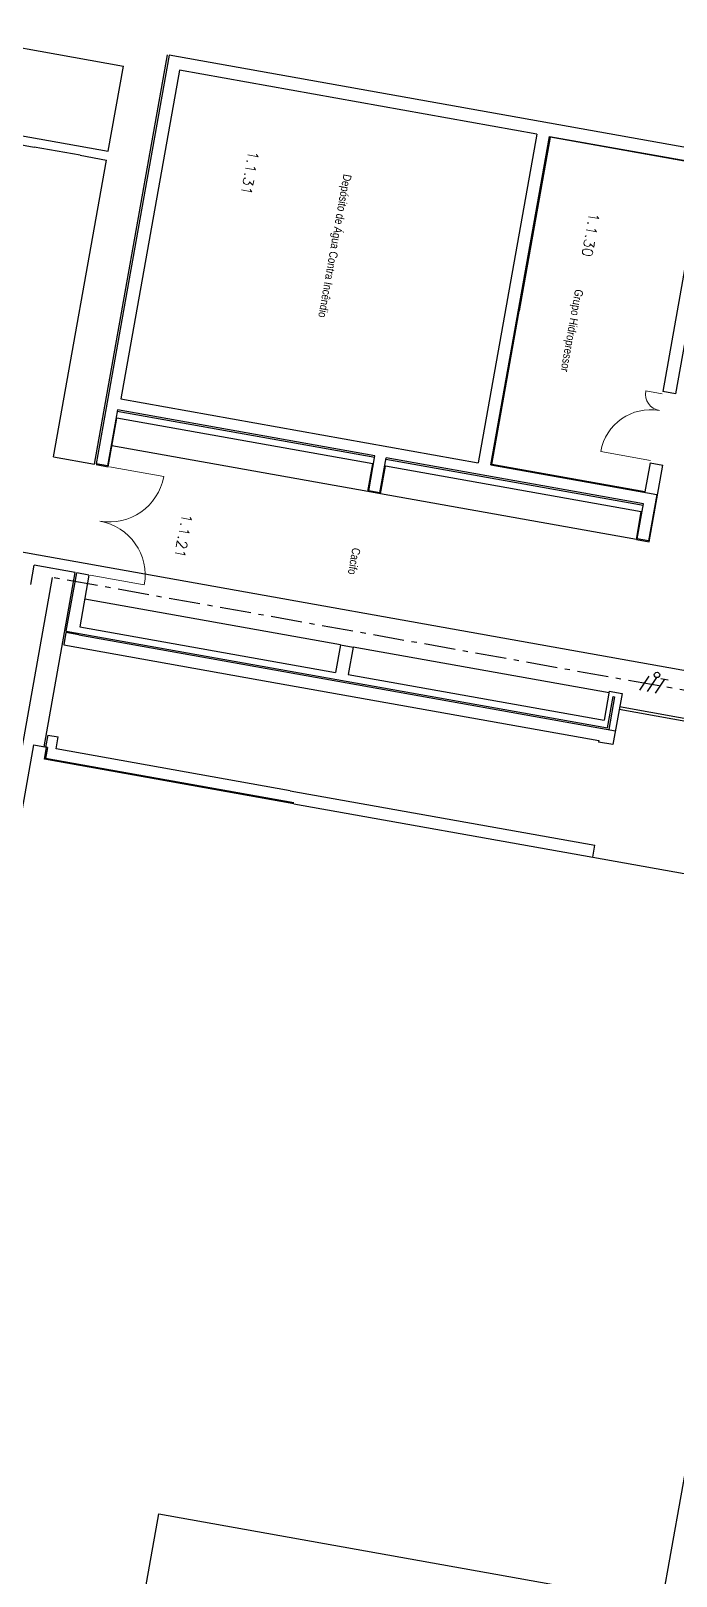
# Model space of a CAD drawing. Header units: millimetres. Extents: x -91023 to -90865, y -106382 to -106247.
# Drawn here: x -90899.31 to -90886.87, y -106311.74 to -106281.95 of the extents above; entities that cross this region are included whole.
import ezdxf

# ---------------------------------------------------------------- set-up
doc = ezdxf.new("R2010")
doc.units = ezdxf.units.MM
doc.header["$MEASUREMENT"] = 0
doc.linetypes.add('ACAD_ISO10W100', pattern=[18, 12, -3, 0, -3])
doc.layers.add('0-CIVIL', color=8, linetype='Continuous', lineweight=0)
doc.layers.add('LEGENDA', color=7, linetype='Continuous', lineweight=0)
for name, color, linetype in [('Desenho base', 7, 'Continuous'), ('Quadros', 90, 'Continuous'), ('Tomadas', 1, 'Continuous')]:
    doc.layers.add(name, color=color, linetype=linetype)
doc.styles.add('Legenda cotas', font='ARIALN.TTF', dxfattribs={"height": 0.16})
doc.styles.get("Standard").update_dxf_attribs({"font": 'simplex.shx'})

# ---------------------------------------------------------------- blocks, each defined once
blk = doc.blocks.new('P90')
at = {"layer": '0-CIVIL'}
blk.add_line((0, 0), (0, 0.9), dxfattribs=at)
blk.add_arc((0, 0), 0.9, 0.0201, 89.9983, dxfattribs=at)
blk = doc.blocks.new('Bloco Porta')
at = {"layer": '0-CIVIL'}
blk.add_lwpolyline([(0, 0), (1, 0)], dxfattribs=at)
blk.add_arc((0, 0), 1, 0, 90, dxfattribs=at)

msp = doc.modelspace()

# ---------------------------------------------------------------- linework, layer by layer
at = {"layer": 'Desenho base'}
for p, q in [((-90898.088, -106290.308), (-90896.678, -106282.418)), ((-90896.649, -106282.423), (-90897.528, -106287.345)), ((-90873.559, -106286.547), (-90896.649, -106282.423)), ((-90897.823, -106284.275), (-90897.529, -106282.631)), ((-90889.561, -106283.943), (-90896.447, -106282.713)), ((-90889.561, -106283.943), (-90890.692, -106290.277)), ((-90890.446, -106290.321), (-90889.315, -106283.987)), ((-90889.302, -106284.004), (-90889.9, -106287.351)), ((-90889.315, -106283.987), (-90873.849, -106286.749)), ((-90886.349, -106284.532), (-90889.302, -106284.004)), ((-90898.875, -106290.167), (-90897.853, -106284.443)), ((-90886.349, -106284.532), (-90887.13, -106288.903)), ((-90886.103, -106284.576), (-90886.884, -106288.947)), ((-90886.884, -106288.947), (-90887.13, -106288.903)), ((-90892.685, -106290.175), (-90897.652, -106289.288)), ((-90892.68, -106290.146), (-90897.646, -106289.259)), ((-90892.818, -106290.833), (-90897.75, -106289.952)), ((-90887.507, -106291.1), (-90892.469, -106290.214)), ((-90887.376, -106290.281), (-90887.13, -106290.325)), ((-90887.394, -106291.802), (-90887.13, -106290.325)), ((-90887.64, -106291.758), (-90892.572, -106290.877)), ((-90887.64, -106291.758), (-90887.394, -106291.802)), ((-90899.314, -106292.623), (-90899.248, -106292.254)), ((-90899.06, -106295.753), (-90898.46, -106292.394)), ((-90898.194, -106292.442), (-90898.431, -106292.399)), ((-90893.345, -106293.786), (-90898.277, -106292.905)), ((-90898.637, -106293.553), (-90898.679, -106293.789)), ((-90898.638, -106293.558), (-90898.676, -106293.775)), ((-90893.345, -106293.786), (-90893.44, -106294.319)), ((-90893.099, -106293.83), (-90893.194, -106294.363)), ((-90888.167, -106294.711), (-90893.099, -106293.83)), ((-90888.162, -106294.682), (-90888.262, -106295.243)), ((-90888.162, -106294.682), (-90887.916, -106294.725)), ((-90887.916, -106294.725), (-90888.092, -106295.711)), ((-90888.06, -106294.791), (-90888.172, -106295.422)), ((-90888.089, -106294.786), (-90888.06, -106294.791)), ((-90884.909, -106295.583), (-90887.971, -106295.036)), ((-90884.9, -106295.533), (-90887.963, -106294.986)), ((-90898.989, -106295.527), (-90899.031, -106295.758)), ((-90898.989, -106295.527), (-90898.788, -106295.563)), ((-90898.829, -106295.794), (-90898.788, -106295.563)), ((-90888.362, -106295.632), (-90888.368, -106295.661)), ((-90898.996, -106295.764), (-90899.035, -106295.981)), ((-90898.996, -106295.764), (-90899.035, -106295.981)), ((-90894.314, -106296.601), (-90898.829, -106295.794)), ((-90894.247, -106296.836), (-90899.035, -106295.981)), ((-90894.314, -106296.601), (-90888.438, -106297.65)), ((-90894.242, -106296.852), (-90888.48, -106297.881)), ((-90888.48, -106297.881), (-90888.438, -106297.65)), ((-90884.706, -106298.555), (-90887.155, -106312.27))]:
    msp.add_line(p, q, dxfattribs=at)
for points in [[(-90901.319, -106281.954), (-90897.529, -106282.631)], [(-90896.447, -106282.713), (-90897.578, -106289.047), (-90890.692, -106290.277)], [(-90900.015, -106284.262), (-90899.949, -106283.895), (-90897.823, -106284.275)], [(-90887.475, -106290.837), (-90890.429, -106290.309), (-90889.302, -106284.004)], [(-90899.841, -106284.087), (-90899.251, -106284.193)], [(-90898.365, -106284.351), (-90899.251, -106284.193)], [(-90898.365, -106284.351), (-90897.853, -106284.443)], [(-90897.528, -106287.345), (-90897.863, -106289.22)], [(-90897.863, -106289.22), (-90898.055, -106290.298)], [(-90897.646, -106289.259), (-90897.839, -106290.337)], [(-90898.058, -106290.313), (-90897.822, -106290.355), (-90897.655, -106289.42)], [(-90892.723, -106290.301), (-90897.655, -106289.42)], [(-90898.875, -106290.167), (-90898.088, -106290.308)], [(-90892.8, -106290.821), (-90892.68, -106290.146)], [(-90892.584, -106290.86), (-90892.463, -106290.184)], [(-90890.446, -106290.321), (-90887.247, -106290.893), (-90887.406, -106291.784), (-90887.622, -106291.746), (-90887.502, -106291.071), (-90892.463, -106290.184)], [(-90887.376, -106290.281), (-90887.475, -106290.837)], [(-90897.839, -106290.337), (-90898.055, -106290.298)], [(-90892.818, -106290.833), (-90892.723, -106290.301)], [(-90892.572, -106290.877), (-90892.477, -106290.345)], [(-90887.64, -106291.758), (-90887.545, -106291.225), (-90892.477, -106290.345)], [(-90892.572, -106290.877), (-90892.818, -106290.833)], [(-90892.584, -106290.86), (-90892.8, -106290.821)], [(-90898.46, -106292.394), (-90899.248, -106292.254)], [(-90898.632, -106293.524), (-90898.431, -106292.399)], [(-90898.194, -106292.442), (-90898.372, -106293.438)], [(-90898.391, -106293.597), (-90898.637, -106293.553)], [(-90898.632, -106293.524), (-90888.197, -106295.387), (-90888.089, -106294.786)], [(-90898.372, -106293.438), (-90893.44, -106294.319)], [(-90898.679, -106293.789), (-90894.921, -106294.461)], [(-90898.391, -106293.597), (-90888.044, -106295.445)], [(-90893.345, -106293.786), (-90893.099, -106293.83)], [(-90894.921, -106294.461), (-90888.362, -106295.632)], [(-90893.194, -106294.363), (-90888.262, -106295.243)], [(-90900.125, -106300.579), (-90899.257, -106295.718), (-90899.011, -106295.762)], [(-90894.242, -106296.852), (-90899.052, -106295.993), (-90899.011, -106295.762)], [(-90898.996, -106295.764), (-90899.011, -106295.762)], [(-90888.092, -106295.711), (-90888.368, -106295.661)], [(-90888.48, -106297.881), (-90884.706, -106298.555)], [(-90889.189, -106323.656), (-90898.88, -106321.926), (-90896.846, -106310.539), (-90887.155, -106312.27)]]:
    msp.add_lwpolyline(points, dxfattribs=at)
at = {"layer": 'Quadros'}
msp.add_line((-90878.125, -106295.821), (-90900.254, -106291.869), dxfattribs=at)
at = {"layer": 'Tomadas'}
msp.add_line((-90898.903, -106292.49), (-90900.279, -106300.194), dxfattribs=at)
at = {"layer": 'Tomadas', "linetype": 'ACAD_ISO10W100', "ltscale": 0.05}
msp.add_line((-90875.385, -106296.69), (-90898.903, -106292.49), dxfattribs=at)
at = {"layer": 'Tomadas', "linetype": 'ByBlock'}
for p, q in [((-90887.398, -106294.393), (-90887.582, -106294.663)), ((-90887.25, -106294.42), (-90887.433, -106294.69)), ((-90887.096, -106294.447), (-90887.279, -106294.717)), ((-90887.166, -106294.435), (-90887.026, -106294.46))]:
    msp.add_line(p, q, dxfattribs=at)
msp.add_circle((-90887.241, -106294.368), 0.0522, dxfattribs=at)

# ---------------------------------------------------------------- block references
at = {"layer": 'Desenho base'}
for name, p, xscale, yscale, zscale, rotation in [('Bloco Porta', (-90887.367, -106290.232), -0.9750000000505028, 0.9750000000349246, 0.9750000000433527, 349.8734931057168), ('Bloco Porta', (-90887.367, -106290.232), -0.9750000000505028, 0.9750000000349246, 0.9750000000433527, 349.8734931057168), ('Bloco Porta', (-90887.139, -106288.952), 0.3249999999067011, 0.3249999998952262, 0.3249999999149366, 169.8734931463342), ('Bloco Porta', (-90887.139, -106288.952), 0.3249999999067011, 0.3249999998952262, 0.3249999999149366, 169.8734931463342), ('P90', (-90897.797, -106290.36), 1.177522190393811, 1.177522190409945, 1.177522190406188, 259.8734931648718), ('P90', (-90898.17, -106292.446), -1.177522190392851, 1.177522190439049, 1.177522190406188, 259.8734930684812)]:
    msp.add_blockref(name, p, dxfattribs=dict(at, xscale=xscale, yscale=yscale, zscale=zscale, rotation=rotation))

# ---------------------------------------------------------------- texts
at = {"layer": 'Desenho base', "linetype": 'Continuous', "char_height": 0.2, "attachment_point": 5, "rotation": 259.8735}
for s, insert, width in [('1.1.31', (-90895.092, -106284.691), 1.03), ('1.1.30', (-90888.521, -106285.884), 1), ('1.1.21', (-90896.373, -106291.689), 1)]:
    msp.add_mtext(s, dxfattribs=dict(at, insert=insert, width=width))
at = {"layer": 'LEGENDA', "style": 'Legenda cotas'}
for s, p in [('Depósito de Água Contra Incêndio', (-90893.284, -106284.707)), ('Grupo Hidropressor', (-90888.818, -106286.926)), ('Cacifo', (-90893.113, -106291.908))]:
    msp.add_text(s, height=0.16, rotation=259.9056, dxfattribs=at).set_placement(p)

doc.saveas('drawing.dxf')
